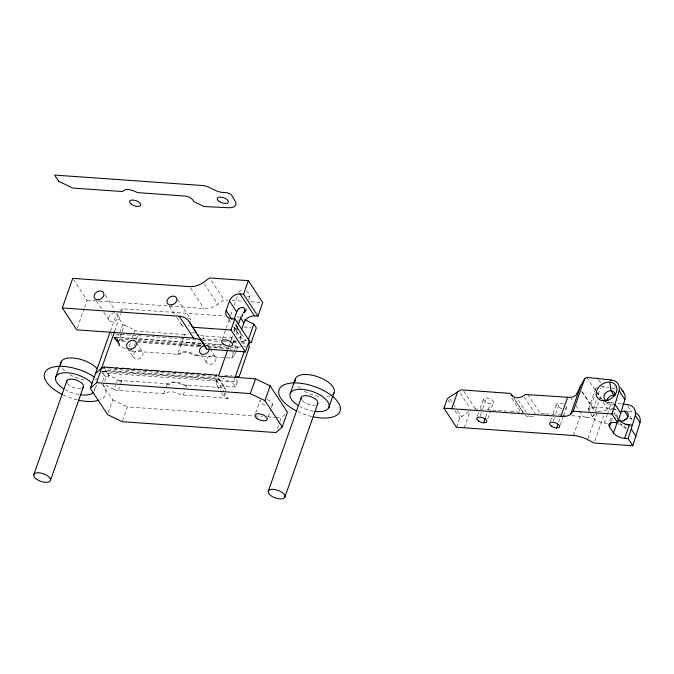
<?xml version="1.0" encoding="UTF-8"?>
<svg xmlns="http://www.w3.org/2000/svg" width="674" height="674" viewBox="0 0 674 674"><rect width="100%" height="100%" fill="white"/><g stroke="black" fill="none" stroke-linecap="round" stroke-linejoin="round"><path stroke-width="0.51" stroke-dasharray="3.37 2.53" d="M236.759 330.125L236.801 330.968M225.327 390.996L225.31 389.184A2.797 2.132 -33.3 0 0 224.956 388.628L218.578 378.948L105.464 370.953L105.708 370.262L218.823 378.257L225.2 387.946L224.956 388.628M236.928 328.71L237.686 326.326M224.543 393.456L224.105 396.7L226.009 398.022A9.015 6.664 -29.7 0 0 226.43 398.039L228.208 398.3L224.948 393.346M236.818 379.066A2.94 1.348 -86 0 0 237.248 382.048L216.59 380.591L215.975 384.332L221.038 392.125M77.358 327.985L83.871 309.501M84.52 307.656L87.123 300.259L73.626 279.735M110.418 331.161L116.316 314.404L122.744 324.169L119.964 332.055M114.58 331.456L120.823 313.713M121.168 312.728L122.558 308.785L224.669 316.005M96.449 385.157L94.368 391.072A20.565 9.402 19.4 0 0 94.36 387.196M125.28 348.627L119.45 345.796L116.122 340.741L116.366 340.05L126.864 340.791M102.574 381.442L104.537 375.881L101.993 372.014M119.45 345.796L119.694 345.105A2.561 2.207 48 0 0 119.551 344.406L119.492 344.237A4.052 3.496 48 0 0 118.371 342.695L116.678 341.398L119.113 334.489M104.74 381.425L106.433 376.623A3.606 3.109 48 0 0 108.834 376.084L105.456 370.953M118.38 342.687L124.294 325.062A6.411 2.932 19.4 0 1 122.71 324.186M108.792 376.016L109.036 375.325L105.708 370.262M228.065 398.292L181.205 394.838A3.26 1.491 19.4 0 1 180.346 394.585L178.686 393.784A8.964 4.095 19.4 0 0 166.933 392.959L166.208 393.582A3.26 1.491 19.4 0 1 165.627 393.742L116.72 390.322A3.69 1.685 19.4 0 1 115.65 390.027L114.041 389.328L115.456 385.301M116.467 382.436L117.52 379.445L109.036 375.325M128.978 346.925L130.385 342.923M130.588 342.35L130.79 341.777M131.742 339.073L134.867 330.201L124.547 325.188M108.278 412.631L112.785 399.817L102.49 384.163M118.338 390.516L119.955 385.924M120.764 383.624L121.817 380.633L169.107 383.86A3.26 1.491 19.4 0 0 169.68 383.708L170.412 383.076A8.964 4.095 19.4 0 1 182.165 383.91L183.825 384.702A3.26 1.491 19.4 0 0 184.676 384.964L225.2 387.946M129.265 350.514L129.526 350.615A3.69 1.685 19.4 0 0 130.604 350.91L132.222 351.103L132.466 350.413M134.278 345.257L134.884 343.538M136.384 339.275L138.465 333.36M122.525 420.711L127.386 406.902L253.988 415.85M163.757 393.726L165.374 389.134M166.183 386.834L167.236 383.843M132.222 351.103L177.641 354.313L184.583 334.599L186.445 334.616A3.26 1.491 19.4 0 0 187.027 334.456L187.751 333.832A8.964 4.095 19.4 0 1 188.779 333.133M183.227 395.099L185.047 389.934M185.856 387.634L186.706 385.225M177.641 354.313L179.503 354.322A3.26 1.491 19.4 0 0 180.084 354.17L180.809 353.547A8.964 4.095 19.4 0 1 192.57 354.372L194.23 355.164A3.26 1.491 19.4 0 0 195.081 355.425L197.103 355.687L197.954 353.277M200.372 346.402L201.273 343.858M202.655 339.915L204.045 335.972L234.4 338.121M222.336 338.98L225.807 329.123M226.161 328.137L229.286 319.265M230.668 315.322L232.757 309.408M234.139 305.457L238.31 293.628M230.811 340.202L232.547 335.281M233.937 331.338L235.664 326.418L237.737 326.57M227.804 349.553L228.503 347.582M228.848 346.596L229.885 343.639M230.23 342.653L232.665 335.762M234.055 331.819L236.827 323.933M237.172 322.947L239.253 317.033L237.172 316.89M218.823 378.257L218.578 378.948A4.895 1.171 -3.2 0 1 218.502 379.538M232.1 351.255L230.491 348.82L230.735 348.129L207.651 346.503M233.305 343.201L234.931 338.584M236.229 334.894L237.206 332.13L235.925 330.024M248.689 299.5L250.012 295.751M246.886 340.597L245.791 340.522A8.964 6.833 -33.3 0 1 240.492 332.442L240.913 331.237M226.413 357.759L231.645 358.13L234.426 350.244M234.771 349.258L236.852 343.344M231.645 358.13L234.771 355.316L236.507 350.387M236.852 349.402L238.588 344.473M239.978 340.53L241.713 335.61L235.664 326.418M237.248 382.048L235.504 387.002L233.036 383.253L234.771 378.325M255.657 413.044L260.172 400.221A6.513 2.982 19.4 0 0 266.373 405.63M268.227 416.574L270.999 408.688M271.352 407.703L272.389 404.745M277.368 428.622L279.457 422.708M279.803 421.722L281.193 417.77L285.869 413.558M456.509 427.24L459.794 417.922A6.411 4.886 -33.3 0 1 461.26 416.734L469.365 411.384M464.26 427.788L470.241 410.811M477.453 416.178L479.484 410.407M480.166 408.486L483.536 398.915M480.276 415.883L481.539 412.286M482.803 408.688L486.603 397.896M485.727 416.802L486.99 413.204M488.254 409.607L490.369 403.616M487.698 418.908L493.444 402.597A5.291 2.418 19.4 0 0 486.864 397.921A5.291 2.418 19.4 0 0 485.154 401.746A5.291 2.418 19.4 0 0 493.444 402.597M550.397 421.326L552.427 415.563M553.101 413.642L556.471 404.071M553.211 421.039L554.483 417.442M555.747 413.844L559.546 403.052M558.662 421.958L559.926 418.36M560.296 425.024L562.992 417.366M563.666 415.445L566.379 407.753M573.389 435.505L580.146 416.321A18.215 8.324 19.4 0 1 583.254 416.701L586.574 417.332M588.587 408.865L595.774 388.46M589.042 411.426L594.856 394.905M588.781 410.988A8.964 4.095 19.4 0 1 593.794 407.138L596.49 399.488M598.293 394.383L600.534 388.013M607.392 423.247L604.249 423.028A8.964 4.095 19.4 0 1 593.112 417.619L594.139 414.704M595.513 410.82L598.933 401.097M599.27 400.129L600.298 397.213L597.248 392.563M587.913 438.656L597.493 411.46L605.547 410.576L607.695 409.169L611.647 409.447M594.813 441.057L604.856 412.547M604.249 423.028L606.988 415.251M607.325 414.283L611.436 402.614L614.157 403.237M610.012 421.284L611.385 417.391M611.52 420.829L612.413 418.293M613.904 414.047L614.208 413.204A8.964 4.095 19.4 0 1 613.947 412.766M615.893 417.636L617.94 411.822M594.426 414.485L591.772 417.248L587.054 417.417M120.216 310.891L122.558 308.785M238.588 338.415L241.713 335.61M218.418 379.647L101.622 371.467M87.123 300.259L204.003 308.515A18.215 13.884 -33.3 0 0 217.82 304.286L224.029 299.829L228.056 300.115M595.605 411.738L597.493 411.46M103.779 371.349L101.884 371.475M474.429 408.891L482.727 409.438M544.558 413.802L538.383 413.558A3.26 2.485 -33.3 0 0 538.096 413.634M232.092 300.402L243.381 301.194M250.644 301.708L260.316 302.399M243.929 327.008L251.158 327.513M184.583 334.599L137.547 331.195A3.69 1.685 19.4 0 1 136.468 330.9L134.867 330.201M201.703 338.769L220.457 340.092M232.951 340.977L237.122 341.263M241.284 341.558L246.499 341.929M233.052 341.364L236.928 341.642M240.795 341.912L245.959 342.274M115.498 334.068L120.275 334.405M121.227 334.473L131.733 335.214M132.694 335.281L141.287 335.888M146.064 336.233L154.658 336.84M156.57 336.975L168.028 337.784M168.989 337.851L176.622 338.39M180.447 338.66L191.905 339.469M192.865 339.536L196.682 339.806M202.411 340.21L219.606 341.423M223.423 341.693L229.16 342.106M232.977 342.375L236.801 342.645M241.57 342.982L247.307 343.386M201.425 343.159L113.771 336.966L116.678 341.398M202.47 343.234L222.302 344.641M113.502 337.43L131.649 338.71M132.601 338.778L201.374 343.639M206.151 343.976L222.386 345.122M233.844 345.939L240.534 346.411M243.398 346.613L246.263 346.815M113.662 338.845L129.408 339.957M137.808 340.547L201.846 345.08M206.05 345.374L224.948 346.706M230.196 347.076L240.694 347.818M181.112 344.456L182.974 344.473A3.26 1.491 19.4 0 0 183.555 344.313L184.28 343.689A8.964 4.095 19.4 0 1 196.033 344.524L197.701 345.315A3.26 1.491 19.4 0 0 198.552 345.577L200.574 345.829M137.353 341.533L200.313 345.981M116.122 340.741L126.619 341.482M137.108 342.224L200.068 346.672M208.46 347.262L230.491 348.82M177.885 353.623L179.747 353.639A3.26 1.491 19.4 0 0 180.329 353.479L181.053 352.856A8.964 4.095 19.4 0 1 192.806 353.682L194.474 354.473A3.26 1.491 19.4 0 0 195.325 354.735L197.347 354.996M197.103 355.687L225.369 357.683M600.981 386.733L609.077 387.66M103.847 366.707L217.23 374.719M224.585 375.241L231.932 375.763M101.732 367.01L217.298 375.207M103.981 367.254L217.635 375.283M101.378 367.17L217.365 375.367M102.397 368.484L217.011 376.581M593.794 407.138L615.817 408.697M101.201 372.815L217.062 381.012M612.632 409.514L616.592 409.8M235.504 387.002L218.78 385.806L216.143 384.694M166.992 384.534L168.862 384.551A3.26 1.491 19.4 0 0 169.444 384.391L170.168 383.767A8.964 4.095 19.4 0 1 181.921 384.601L183.581 385.393A3.26 1.491 19.4 0 0 184.44 385.654L186.462 385.916M486.864 409.725L497.185 410.458M498.212 410.533L506.477 411.115M510.606 411.41L520.926 412.134L510.1 395.672M545.603 413.878L557.078 414.687M558.123 414.763L561.248 414.982M562.293 415.058L565.419 415.277M571.678 415.723L580.146 416.321M617.881 423.988L622.068 424.283M255.033 415.925L262.354 416.448M267.586 416.81L274.908 417.332M275.961 417.408L281.193 417.77M204.045 335.972L202.023 335.711A3.26 1.491 19.4 0 1 201.172 335.458L199.782 334.81M121.817 380.633L120.199 380.448A3.69 1.685 19.4 0 1 119.13 380.153L117.52 379.445M121.573 381.324L119.955 381.139A3.69 1.685 19.4 0 1 118.885 380.835L117.276 380.136M611.503 387.98L615.556 388.519M617.906 403.33L621.959 403.861M628.278 411.224L631.513 411.654A13.758 10.489 -33.3 0 1 634.504 412.261M106.433 376.623L104.537 375.881M522.316 412.303L522.805 412.463A3.26 2.485 -33.3 0 1 523.403 412.833L513.765 398.14M221.173 377.491L233.036 383.253M125.802 348.879L126.333 349.14M114.041 389.328L103.467 384.188M112.785 399.817L127.386 406.902M121.067 335.045L120.823 334.919A6.411 2.932 19.4 0 1 119.989 334.489M233.752 326.882L240.947 337.918M234.628 328.305L233.836 327.042M119.256 343.774L115.507 338.07M614.57 385.89L614.924 386.438M615.64 387.533L616.002 388.081M627.983 406.296L631.513 411.654M630.013 416.397L632.364 419.969M598.748 379.807L600.896 383.085M602.699 385.814L603.415 386.91M608.588 402.1L610.56 405.091M624.149 425.741L625.716 428.125M614.208 413.204L618.277 419.397M606.398 401.889L607.384 403.389M620.653 423.558L622.54 426.423M586.793 377.398L595.833 391.139M596.397 391.998L600.913 398.865M603.171 402.302L607.695 409.169M582.403 391.897L594.906 410.904M581.679 391.476L594.746 411.342M590.567 413.743L593.112 417.619M570.49 397.298L573.818 402.361M576.043 405.74L578.814 409.952M579.37 410.795L583.254 416.701M527.852 394.45L540.388 413.507M524.212 396.986L535.181 413.659M518.255 400.221L526.091 412.126M528.441 415.706L529.225 416.894M514.313 398.89L523.715 413.179M463.754 391.055L475.507 408.924M460.342 393.431L469.744 407.728M449.735 398.688L452.086 402.26M454.436 405.841L455.22 407.029M457.57 410.601L461.488 416.557M448.041 400.053L451.176 404.813M455.093 410.769L459.794 417.922M211.425 280.67L224.029 299.829M237.265 327.53L240.492 332.442M234.99 324.101L245.791 340.522M228.764 319.4L231.527 323.604M204.315 283.762L217.82 304.286M190.498 287.992L204.003 308.515M232.631 352.072L234.771 355.316M177.515 299.382L190.767 319.527M209.959 348.694L215.495 357.119A5.291 4.036 -33.3 0 1 210.785 364.39A5.291 4.036 -33.3 0 1 206.952 358.551A5.291 4.036 -33.3 0 1 215.495 357.119M169.25 306.063L174.44 313.949M176.74 317.446L181.929 325.331M201.113 354.499L206.657 362.924M216.59 380.591L224.181 392.133M221.578 392.95L224.231 396.978M105.152 295.102L114.951 309.989M136.46 342.695L142.559 351.963A5.291 4.036 -33.3 0 1 137.841 359.234A5.291 4.036 -33.3 0 1 134.016 353.395A5.291 4.036 -33.3 0 1 142.559 351.963M96.315 300.907L101.496 308.793M103.804 312.298L108.986 320.175M127.622 348.5L133.713 357.768M116.358 339.991L119.694 345.105M96.407 379.133A20.565 9.402 19.4 0 1 95.186 379.588M84.183 379.824A20.565 9.402 19.4 0 1 69.051 374.129M64.788 370.944A20.565 9.402 19.4 0 1 62.075 367.836M78.976 394.61A20.565 9.402 19.4 0 1 65.555 389.917M80.897 388.544A8.813 4.027 19.4 0 1 67.29 383.354M102.861 384.686A32.318 14.769 19.4 0 1 100.266 399.699M77.325 399.935A32.318 14.769 19.4 0 1 62.968 394.829M96.39 378.493A32.318 14.769 19.4 0 1 97.932 379.698M311.776 416.507A32.318 14.769 19.4 0 1 298.093 411.721M329.637 396.16A20.565 9.402 19.4 0 1 326.814 396.733M318.634 396.388A20.565 9.402 19.4 0 1 303.502 390.693M300.494 388.586A20.565 9.402 19.4 0 1 296.526 384.399M313.427 411.174A20.565 9.402 19.4 0 1 300.006 406.489M315.929 404.964A8.813 4.027 19.4 0 1 302.053 400.356M116.947 313.486A5.291 4.036 -33.3 0 1 115.229 320.883A5.291 4.036 -33.3 0 1 108.463 318.288A5.291 4.036 -33.3 0 1 115.38 312.888M187.911 317.993A5.291 4.036 -33.3 0 1 191.239 321.945M189.419 325.129A5.291 4.036 -33.3 0 1 188.088 326.081M183.555 326.604A5.291 4.036 -33.3 0 1 181.533 322.492M246.17 291.471A5.872 2.688 19.4 0 1 250.071 294.85A5.872 2.688 19.4 0 1 247.51 296.897M238.925 292.474A5.872 2.688 19.4 0 1 243.398 290.646M236.313 330.445A8.147 4.499 -51.2 0 1 236.321 328.996M236.801 332.088A6.369 1.609 -76.4 0 1 236.549 331.709M235.184 328.701A4.937 0.691 54.9 0 1 234.763 328.12M218.224 379.58A2.898 1.34 -85.4 0 1 216.514 380.92M111.378 335.298A2.94 1.348 -86 0 1 111.758 333.588M100.03 367.347A2.94 1.348 -86 0 1 100.241 367.136M114.336 336.992A3.286 2.848 68.1 0 1 116.13 339.982M105.228 370.936A3.286 0.784 -3.2 0 1 102.052 371.509M191.408 332.636A8.964 4.095 19.4 0 1 194.727 332.964M198.704 334.27A8.964 4.095 19.4 0 1 199.116 334.464M206.404 345.526A5.291 4.036 -33.3 0 1 209.21 347.759M266.879 399.539A6.513 2.982 19.4 0 1 272.338 403.414A6.513 2.982 19.4 0 1 269.592 406.026M617.645 400.086A5.872 4.482 -33.3 0 1 617.51 400.533M614.233 404.223A5.872 4.482 -33.3 0 1 606.87 402.1M533.538 416.17A8.964 6.833 -33.3 0 1 525.332 415.386M611.436 402.614A8.964 4.095 19.4 0 1 607.426 401.822M602.649 399.497A8.964 4.095 19.4 0 1 600.298 397.213M595.656 389.707A8.964 4.095 19.4 0 1 597.156 387.213M615.135 409.404A8.964 4.095 19.4 0 1 615.665 409.202M629.187 418.268A5.872 4.482 -33.3 0 1 632.591 420.374M630.856 426.204A5.872 4.482 -33.3 0 1 630.401 426.591M626.694 428.108A5.872 4.482 -33.3 0 1 621.967 424.671M566.118 406.245A5.291 2.418 19.4 0 1 565.25 408.604M561.947 408.57A5.291 2.418 19.4 0 1 556.429 404.173A5.291 2.418 19.4 0 1 563.413 404.122M587.003 417.577A11.795 4.516 7.6 0 1 586.498 417.492M617.611 418.866A5.872 4.482 -33.3 0 1 618.917 413.457M237.063 332.012L237.105 332.088"/><path stroke-width="1.01" d="M622.009 390.676A13.758 10.489 -33.3 0 1 624.908 399.589L617.679 422.733L611.933 413.996L619.153 390.853A13.758 10.489 -33.3 0 0 610.619 379.892L586.793 377.398L584.644 378.813L579.261 388.435M636.332 413.128A13.758 10.489 -33.3 0 1 640.056 422.623L632.827 445.758L628.126 438.614L635.355 415.47A13.758 10.489 -33.3 0 0 626.812 404.51L622.768 403.97M202.925 342.662L203.826 344.026A18.215 13.884 -33.3 0 0 193.59 338.095L76.71 329.839L62.311 307.942L72.725 278.37L189.596 286.627A18.215 13.884 -33.3 0 0 203.422 282.398L209.622 277.941L248.335 280.67L262.742 302.567L257.965 316.123L254.469 315.87A8.964 6.833 -33.3 0 0 243.878 322.829L241.553 329.434M55.841 376.749L61.048 361.963M33.86 474.496L66.844 380.844M50.373 480.638A8.813 4.027 19.4 0 0 39.421 472.836A8.813 4.027 19.4 0 0 36.565 479.222A8.813 4.027 19.4 0 0 50.373 480.638L83.357 386.977M227.458 350.539L218.435 376.159L255.539 378.788L270.139 385.873L287.427 412.159L282.221 426.945L275.978 432.565L122.179 421.697L107.579 414.603L90.291 388.317L110.073 332.147M90.291 388.317L96.534 382.706L114.58 331.456M62.311 307.942L179.183 316.199A18.215 13.884 -33.3 0 1 189.419 322.138L206.665 349.124L245.378 351.862L249.287 340.766L234.881 318.878L231.384 318.625A8.964 6.833 -33.3 0 1 226.093 310.546L229.472 300.941A8.964 6.833 -33.3 0 1 240.07 293.982L243.567 294.226L257.965 316.123M234.122 319.072L237.197 310.689M245.378 351.862L230.98 329.965L234.881 318.878M243.567 294.226L248.335 280.67M238.318 324.523L241.157 316.713M235.116 377.339L244.14 351.718M248.302 339.89L253.854 324.127L244.729 319.695M249.127 347.017A2.94 1.348 -86 0 1 249.355 343.184A2.94 1.348 -86 0 1 251.124 342.645L256.322 327.876L253.854 324.127M96.534 382.706L250.332 393.574L255.539 378.788M282.221 426.945L264.933 400.659L270.139 385.873M290.292 393.313L295.498 378.527M268.319 491.068L301.295 397.407M284.832 497.201A8.813 4.027 19.4 0 0 273.871 489.408A8.813 4.027 19.4 0 0 271.015 495.794A8.813 4.027 19.4 0 0 284.832 497.201L317.808 403.549M328.819 407.644L334.026 392.849M632.827 445.758L594.114 443.029L587.568 439.625A18.215 8.324 19.4 0 0 573.389 435.505L456.509 427.24L443.972 408.183L447.258 398.856A6.411 4.886 -33.3 0 1 448.724 397.668L460.308 390.17A3.69 2.814 -33.3 0 1 461.361 389.875L510.26 393.397A3.26 2.485 -33.3 0 1 510.867 393.776L512.459 396.152M451.723 408.73L457.705 391.754M483.612 422.8L485.297 418.006M556.556 427.956L557.819 424.359M443.972 408.183L560.852 416.439L567.601 397.256A18.215 8.324 19.4 0 0 570.49 397.298L573.127 396.893A11.795 8.88 77.6 0 0 573.574 396.759L576.186 394.812L578.292 391.013M560.852 416.439A18.215 8.324 19.4 0 0 570.718 414.021L580.643 385.848M570.718 414.021L573.22 411.258L584.644 378.813M628.126 438.614L624.638 438.37A8.964 4.095 19.4 0 1 613.5 432.961L609.431 426.768L610.922 422.531M613.5 432.961L617.94 420.365M624.638 438.37L629.415 424.805A8.964 4.095 19.4 0 1 618.277 419.397M244.451 311.447L243.466 313.065M242.033 315.154L242.741 314.101M238.2 309.332L239.093 308.557M95.497 373.531L101.74 367.911M603.272 400.744L607.611 400.6M241.924 307.605L240.121 307.984A6.369 5.881 69.3 0 0 239.059 308.507M192.267 327.227L230.98 329.965M248.411 340.707L249.287 340.766M249.835 342.552L251.124 342.645M567.601 397.256L525.838 394.501A3.26 2.485 -33.3 0 0 525.012 394.77L523.428 395.79A8.964 6.833 -33.3 0 1 511.676 394.964M236.743 376.64L239.186 376.547L249.212 347.262M573.22 411.258L611.933 413.996M617.679 422.733L614.183 422.488A8.964 4.095 19.4 0 0 609.431 426.768M625.219 424.502L632.625 425.033M250.332 393.574L264.933 400.659M620.543 387.719L623.416 392.083M619.153 390.853L624.908 399.589M635.355 415.47L640.056 422.623M610.619 379.892L610.973 380.431M626.812 404.51L627.106 404.956M614.031 395.234L611.082 390.743L609.835 382.107M624.486 411.115L628.143 416.675M597.669 378.173L598.023 378.712M615.219 404.67L620.965 413.406M631.412 429.287L636.113 436.44M240.07 293.982L254.469 315.87M229.472 300.941L236.658 311.86M240.643 317.917L243.878 322.829M226.093 310.546L231.923 319.425M189.419 322.138L190.321 323.503M191.222 324.868L196.623 333.082M197.524 334.447L198.426 335.821M200.22 338.55L201.122 339.923M179.183 316.199L193.59 338.095M58.512 181.079L54.552 175.072L202.512 185.527A9.107 4.162 19.4 0 1 209.176 187.372L215.68 190.531A9.107 4.162 19.4 0 0 222.344 192.376L226.026 192.638A4.701 2.148 19.4 0 1 231.966 195.629L235.58 202.04A13.758 6.285 19.4 0 1 227.761 207.702L203.995 206.505L193.775 201.543C191.787 197.263 186.934 195.856 182.57 195.907L137.791 192.621A3.26 1.491 19.4 0 1 136.932 192.368L135.272 191.568A8.964 4.095 19.4 0 0 123.519 190.742L122.794 191.365A3.26 1.491 19.4 0 1 122.213 191.526L73.314 188.105A3.69 1.685 19.4 0 1 72.236 187.81L60.062 181.972A6.411 2.932 19.4 0 1 58.478 181.095M204.18 344.667L205.25 346.579M205.427 346.891L206.665 349.124M60.77 364.828A20.565 9.402 19.4 0 1 73.879 358.079A20.565 9.402 19.4 0 1 96.913 368.366M93.164 392.681A20.565 9.402 19.4 0 1 80.745 394.871M63.845 388.915A20.565 9.402 19.4 0 1 61.528 373.11A20.565 9.402 19.4 0 1 91.698 383.152M66.844 382.503A8.813 4.027 19.4 0 1 76.398 380.094A8.813 4.027 19.4 0 1 82.464 387.954M98.926 400.213A32.318 14.769 19.4 0 1 78.791 400.263M62.294 394.501A32.318 14.769 19.4 0 1 48.924 368.602A32.318 14.769 19.4 0 1 94.748 377.314M296.745 411.073A32.318 14.769 19.4 0 1 287.368 383.7A32.318 14.769 19.4 0 1 337.211 401.114A32.318 14.769 19.4 0 1 313.242 416.827M295.22 381.391A20.565 9.402 19.4 0 1 317.707 376.766A20.565 9.402 19.4 0 1 332.83 394.467M298.296 405.487A20.565 9.402 19.4 0 1 296.341 389.606A20.565 9.402 19.4 0 1 326.654 400.28A20.565 9.402 19.4 0 1 315.196 411.435M301.295 399.067A8.813 4.027 19.4 0 1 310.419 396.514A8.813 4.027 19.4 0 1 317.294 404.24M237.324 310.756A8.147 7.153 -2.3 0 1 238.36 309.459M241.949 307.496A4.937 3.8 -45.4 0 1 242.75 307.614M242.926 307.395A4.912 3.437 -32.5 0 1 244.628 310.765M244.906 310.697A4.937 2.688 -37.8 0 1 244.654 311.422M246.364 309.08A6.369 0.472 -54.4 0 1 244.317 312.61M241.941 316.654A8.147 3.201 -54 0 1 242.707 315.373M237.164 377.769A2.94 1.348 -86 0 1 238.647 376.774M209.361 348.584A5.291 4.036 -33.3 0 1 204.382 354.238A5.291 4.036 -33.3 0 1 199.496 350.682A5.291 4.036 -33.3 0 1 205.115 345.492M608.083 400.617A5.872 4.482 -33.3 0 1 604.039 395.596A5.872 4.482 -33.3 0 1 610.922 390.735A5.872 4.482 -33.3 0 1 614.553 396.042M606.861 400.701A5.872 4.482 -33.3 0 1 614.949 395.385M605.715 401.182A8.964 4.095 19.4 0 1 604.089 400.39M621.352 411.721A5.872 4.482 -33.3 0 1 627.814 413.086A5.872 4.482 -33.3 0 1 625.531 419.565A5.872 4.482 -33.3 0 1 618.446 419.969M579.269 388.738A17.971 4.929 -62.3 0 1 578.461 390.928M623.239 421.039A5.872 4.482 -33.3 0 1 627.149 418.478M98.707 299.753A5.291 4.036 -33.3 0 0 103.425 292.474A5.291 4.036 -33.3 0 0 94.882 293.915A5.291 4.036 -33.3 0 0 98.707 299.753M171.651 304.909A5.291 4.036 -33.3 0 0 176.369 297.63A5.291 4.036 -33.3 0 0 167.818 299.062A5.291 4.036 -33.3 0 0 171.651 304.909M223.439 344.102A5.872 2.688 19.4 0 0 232.656 345.046A5.872 2.688 19.4 0 0 225.352 339.848A5.872 2.688 19.4 0 0 223.439 344.102M131.194 349.132A5.291 4.036 -33.3 0 0 135.912 341.853A5.291 4.036 -33.3 0 0 127.361 343.285A5.291 4.036 -33.3 0 0 131.194 349.132M256.979 418.512A6.513 2.982 19.4 0 0 267.182 419.531A6.513 2.982 19.4 0 0 259.06 413.777A6.513 2.982 19.4 0 0 256.979 418.512M219.193 201.4A5.872 2.688 19.4 0 0 228.385 202.293A5.872 2.688 19.4 0 0 221.03 197.111A5.872 2.688 19.4 0 0 219.193 201.4M131.531 204.357A5.872 2.688 19.4 0 0 140.714 205.25A5.872 2.688 19.4 0 0 133.359 200.068A5.872 2.688 19.4 0 0 131.531 204.357M605.934 400.609A11.113 8.467 -33.3 0 0 615.834 385.334A11.113 8.467 -33.3 0 0 597.889 388.342A11.113 8.467 -33.3 0 0 605.934 400.609M551.332 426.086A5.291 2.418 19.4 0 0 559.622 426.937A5.291 2.418 19.4 0 0 553.051 422.261A5.291 2.418 19.4 0 0 551.332 426.086M478.397 420.93A5.291 2.418 19.4 0 0 486.687 421.781A5.291 2.418 19.4 0 0 480.115 417.105A5.291 2.418 19.4 0 0 478.397 420.93"/></g></svg>
